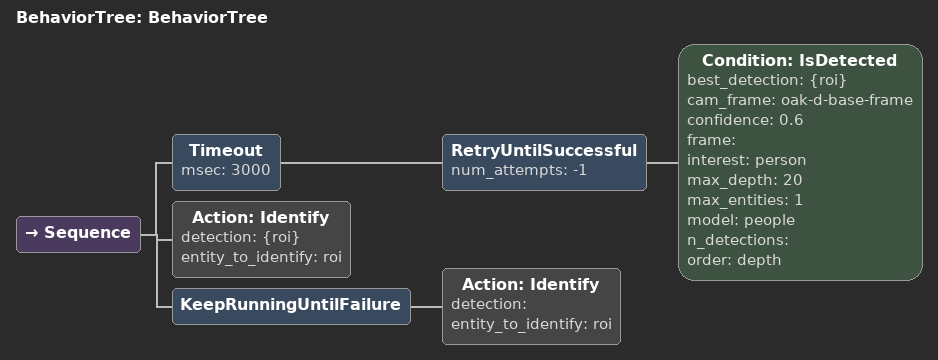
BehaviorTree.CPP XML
<?xml version="1.0"?>
<root main_tree_to_execute="BehaviorTree">
    <BehaviorTree ID="BehaviorTree">
        <Sequence>
            <Timeout msec="3000">
                <RetryUntilSuccessful num_attempts="-1">
                    <Condition ID="IsDetected" best_detection="{roi}" cam_frame="oak-d-base-frame" confidence="0.6" frame="" interest="person" max_depth="20" max_entities="1" model="people" n_detections="" order="depth"/>
                </RetryUntilSuccessful>
            </Timeout>
            <Action ID="Identify" detection="{roi}" entity_to_identify="roi"/>
            <KeepRunningUntilFailure>
                <Action ID="Identify" detection="" entity_to_identify="roi"/>
            </KeepRunningUntilFailure>
        </Sequence>
    </BehaviorTree>
</root>
